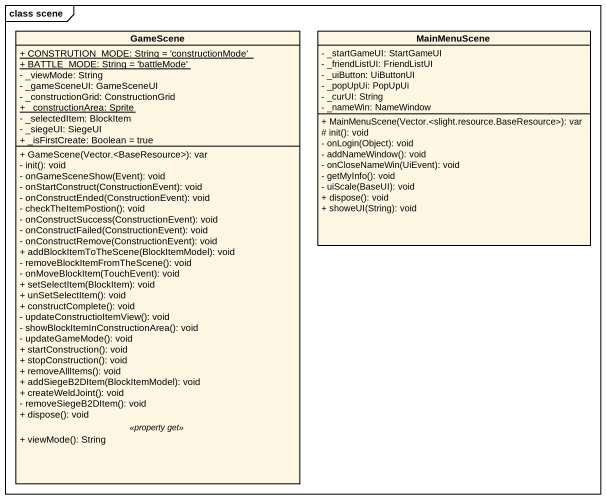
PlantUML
@startuml
mainframe class scene
hide circle
hide empty members
skinparam classAttributeIconSize 0
class GameScene {
  {static} + CONSTRUTION_MODE: String = 'constructionMode'
  {static} + BATTLE_MODE: String = 'battleMode'
  - _viewMode: String
  - _gameSceneUI: GameSceneUI
  - _constructionGrid: ConstructionGrid
  {static} + _constructionArea: Sprite
  - _selectedItem: BlockItem
  - _siegeUI: SiegeUI
  + _isFirstCreate: Boolean = true
  --
  + GameScene(Vector.<BaseResource>): var
  - init(): void
  - onGameSceneShow(Event): void
  - onStartConstruct(ConstructionEvent): void
  - onConstructEnded(ConstructionEvent): void
  - checkTheItemPostion(): void
  - onConstructSuccess(ConstructionEvent): void
  - onConstructFailed(ConstructionEvent): void
  - onConstructRemove(ConstructionEvent): void
  + addBlockItemToTheScene(BlockItemModel): void
  - removeBlockItemFromTheScene(): void
  - onMoveBlockItem(TouchEvent): void
  + setSelectItem(BlockItem): void
  + unSetSelectItem(): void
  + constructComplete(): void
  - updateConstructioItemView(): void
  - showBlockItemInConstructionArea(): void
  - updateGameMode(): void
  + startConstruction(): void
  + stopConstruction(): void
  + removeAllItems(): void
  + addSiegeB2DItem(BlockItemModel): void
  + createWeldJoint(): void
  - removeSiegeB2DItem(): void
  + dispose(): void
  .. <<property get>> ..
  + viewMode(): String
}
class MainMenuScene {
  - _startGameUI: StartGameUI
  - _friendListUI: FriendListUI
  - _uiButton: UiButtonUI
  - _popUpUi: PopUpUi
  - _curUI: String
  - _nameWin: NameWindow
  + MainMenuScene(Vector.<slight.resource.BaseResource>): var
  # init(): void
  - onLogin(Object): void
  - addNameWindow(): void
  - onCloseNameWin(UiEvent): void
  - getMyInfo(): void
  - uiScale(BaseUI): void
  + dispose(): void
  + showeUI(String): void
}
@enduml
